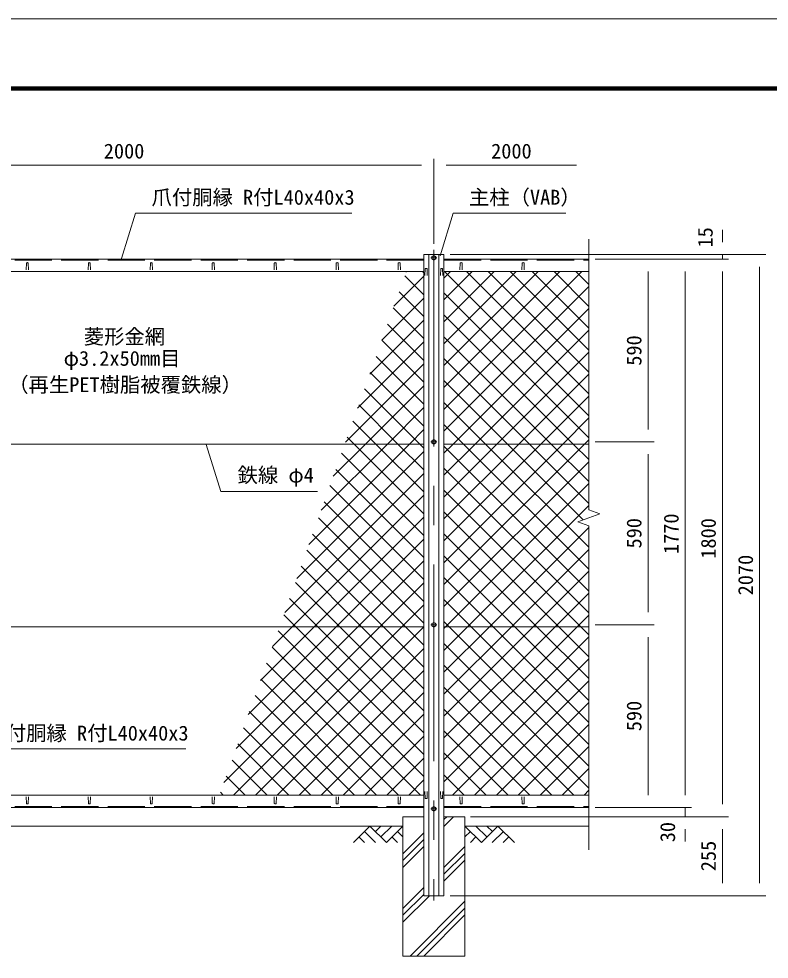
# Model space of a CAD drawing. Units: millimetres, scale not verified. Extents: x -4200 to 4200, y -2970 to 2970.
# Drawn here: x -2719 to -298, y -66 to 2970 of the extents above; entities that cross this region are included whole.
import ezdxf
from ezdxf.enums import TextEntityAlignment as Align

# ---------------------------------------------------------------- set-up
doc = ezdxf.new("R2010")
doc.units = ezdxf.units.MM
doc.header["$LTSCALE"] = 20
doc.linetypes.add('DASHED', pattern=[7.5, 6, -1.5])
doc.linetypes.add('USER1', pattern=[50.8, 31.75, -6.35, 6.35, -6.35])
for name, color, linetype, lineweight in [('0-0_D-STR1', 1, 'Continuous', 18), ('0-1_D-BMK', 2, 'USER1', 13), ('0-2_D-STR-DIM', 7, 'Continuous', 9), ('0-3_D-STR3', 3, 'Continuous', 13), ('0-4_D-BGD', 7, 'Continuous', 9), ('0-5_D-STR4', 7, 'Continuous', 9), ('0-6_D-DCR-HCH', 7, 'Continuous', 9), ('0-9_D-STR2', 7, 'Continuous', 9), ('0-A_D-STR-TXT', 7, 'Continuous', 9), ('0-B_D-TTL', 7, 'Continuous', 9)]:
    doc.layers.add(name, color=color, linetype=linetype, lineweight=lineweight)
doc.styles.add('ＭＳ ゴシック', font='')
doc.styles.get('ＭＳ ゴシック').set_extended_font_data('MS Gothic')

msp = doc.modelspace()

# ---------------------------------------------------------------- linework, layer by layer
at = {"layer": '0-0_D-STR1'}
for p, q in [((-1412.47, 2193.92), (-3354.97, 2193.92)), ((-1395.97, 138.92), (-1395.97, 2208.92)), ((-1363.97, 138.92), (-1363.97, 2208.92)), ((-1347.47, 138.92), (-1347.47, 2208.92)), ((-1347.47, 2193.92), (-879.97, 2193.92)), ((-2694.97, 2180.79), (-2695.72, 2159.29)), ((-2688.97, 2180.79), (-2688.22, 2159.29)), ((-2494.97, 2180.79), (-2495.72, 2159.29)), ((-2488.97, 2180.79), (-2488.22, 2159.29)), ((-2294.97, 2180.79), (-2295.72, 2159.29)), ((-2288.97, 2180.79), (-2288.22, 2159.29)), ((-2094.97, 2180.79), (-2095.72, 2159.29)), ((-2088.97, 2180.79), (-2088.22, 2159.29)), ((-1894.97, 2180.79), (-1895.72, 2159.29)), ((-1888.97, 2180.79), (-1888.22, 2159.29)), ((-1694.97, 2180.79), (-1695.72, 2159.29)), ((-1688.97, 2180.79), (-1688.22, 2159.29)), ((-1494.97, 2180.79), (-1495.72, 2159.29)), ((-1488.97, 2180.79), (-1488.22, 2159.29)), ((-1407.97, 2162.3), (-1408.72, 2140.8)), ((-1401.97, 2162.3), (-1401.22, 2140.8)), ((-1357.97, 2162.3), (-1358.72, 2140.8)), ((-1351.97, 2162.3), (-1351.22, 2140.8)), ((-1294.97, 2180.79), (-1295.72, 2159.29)), ((-1288.97, 2180.79), (-1288.22, 2159.29)), ((-1094.97, 2180.79), (-1095.72, 2159.29)), ((-1088.97, 2180.79), (-1088.22, 2159.29)), ((-3354.97, 2153.92), (-1412.47, 2153.92)), ((-879.97, 2153.92), (-1347.47, 2153.92)), ((-3354.97, 463.92), (-1412.47, 463.92)), ((-2694.97, 437.05), (-2695.72, 458.55)), ((-2688.97, 437.05), (-2688.22, 458.55)), ((-2494.97, 437.05), (-2495.72, 458.55)), ((-2488.97, 437.05), (-2488.22, 458.55)), ((-2294.97, 437.05), (-2295.72, 458.55)), ((-2288.97, 437.05), (-2288.22, 458.55)), ((-2094.97, 437.05), (-2095.72, 458.55)), ((-2088.97, 437.05), (-2088.22, 458.55)), ((-1894.97, 437.05), (-1895.72, 458.55)), ((-1888.97, 437.05), (-1888.22, 458.55)), ((-1694.97, 437.05), (-1695.72, 458.55)), ((-1688.97, 437.05), (-1688.22, 458.55)), ((-1494.97, 437.05), (-1495.72, 458.55)), ((-1488.97, 437.05), (-1488.22, 458.55)), ((-1407.97, 454.25), (-1408.72, 475.75)), ((-1401.97, 454.25), (-1401.22, 475.75)), ((-1357.97, 454.25), (-1358.72, 475.75)), ((-1351.97, 454.25), (-1351.22, 475.75)), ((-879.97, 463.92), (-1347.47, 463.92)), ((-1294.97, 437.05), (-1295.72, 458.55)), ((-1288.97, 437.05), (-1288.22, 458.55)), ((-1094.97, 437.05), (-1095.72, 458.55)), ((-1088.97, 437.05), (-1088.22, 458.55)), ((-1412.47, 423.92), (-3354.97, 423.92)), ((-1347.47, 423.92), (-879.97, 423.92)), ((-1412.47, 138.92), (-1347.47, 138.92))]:
    msp.add_line(p, q, dxfattribs=at)
at = {"layer": '0-0_D-STR1', "linetype": 'DASHED'}
for p, q in [((-1412.47, 2190.92), (-3354.97, 2190.92)), ((-1347.47, 2190.92), (-879.97, 2190.92)), ((-1412.47, 426.92), (-3354.97, 426.92)), ((-1347.47, 426.92), (-879.97, 426.92))]:
    msp.add_line(p, q, dxfattribs=at)
at = {"layer": '0-0_D-STR1'}
msp.add_lwpolyline([(-1412.47, 138.92), (-1412.47, 2208.92), (-1347.47, 2208.92)], dxfattribs=at)
for centre, start, end in [((-2691.97, 2179.54), 22.61986, 157.38014), ((-2491.97, 2179.54), 22.61986, 157.38014), ((-2291.97, 2179.54), 22.61986, 157.38014), ((-2091.97, 2179.54), 22.61986, 157.38014), ((-1891.97, 2179.54), 22.61986, 157.38014), ((-1691.97, 2179.54), 22.61986, 157.38014), ((-1491.97, 2179.54), 22.61986, 157.38014), ((-1404.97, 2161.05), 22.61986, 157.38014), ((-1354.97, 2161.05), 22.61986, 157.38014), ((-1291.97, 2179.54), 22.61986, 157.38014), ((-1091.97, 2179.54), 22.61986, 157.38014), ((-2691.97, 438.3), 202.61986, 337.38014), ((-2491.97, 438.3), 202.61986, 337.38014), ((-2291.97, 438.3), 202.61986, 337.38014), ((-2091.97, 438.3), 202.61986, 337.38014), ((-1891.97, 438.3), 202.61986, 337.38014), ((-1691.97, 438.3), 202.61986, 337.38014), ((-1491.97, 438.3), 202.61986, 337.38014), ((-1404.97, 455.5), 202.61986, 337.38014), ((-1354.97, 455.5), 202.61986, 337.38014), ((-1291.97, 438.3), 202.61986, 337.38014), ((-1091.97, 438.3), 202.61986, 337.38014)]:
    msp.add_arc(centre, 3.25, start, end, dxfattribs=at)
at = {"layer": '0-1_D-BMK'}
for p, q in [((-1379.97, 2223.92), (-1379.97, 123.92)), ((-1369.97, 2198.42), (-1389.97, 2198.42)), ((-1369.97, 1603.92), (-1389.97, 1603.92)), ((-1369.97, 1013.92), (-1389.97, 1013.92)), ((-1369.97, 419.42), (-1389.97, 419.42))]:
    msp.add_line(p, q, dxfattribs=at)
at = {"layer": '0-2_D-STR-DIM'}
for p, q in [((-3339.97, 2497.7), (-1419.97, 2497.7)), ((-1379.97, 2243.92), (-1379.97, 2517.7)), ((-1379.97, 2243.92), (-1379.97, 2517.7)), ((-1339.97, 2497.7), (-919.97, 2497.7)), ((-448.93, 2248.92), (-448.93, 2288.92)), ((-879.97, 2258.37), (-879.97, 1384.57)), ((-1327.47, 2208.92), (-428.93, 2208.92)), ((-1327.47, 2208.92), (-308.93, 2208.92)), ((-859.97, 2193.92), (-668.93, 2193.92)), ((-859.97, 2193.92), (-548.93, 2193.92)), ((-859.97, 2193.92), (-428.93, 2193.92)), ((-859.97, 2193.92), (-428.93, 2193.92)), ((-448.93, 2193.92), (-448.93, 2208.92)), ((-328.93, 178.92), (-328.93, 2168.92)), ((-688.93, 1643.92), (-688.93, 2153.92)), ((-568.93, 2153.92), (-568.93, 463.92)), ((-448.93, 2153.92), (-448.93, 433.92)), ((-448.93, 2153.92), (-448.93, 2113.92)), ((-859.97, 1603.92), (-668.93, 1603.92)), ((-859.97, 1603.92), (-668.93, 1603.92)), ((-688.93, 1563.92), (-688.93, 1053.92)), ((-915.21, 1346.09), (-844.74, 1371.74)), ((-844.74, 1371.74), (-879.97, 1384.57)), ((-879.97, 1333.27), (-915.21, 1346.09)), ((-879.97, 1333.27), (-879.97, 286.61)), ((-859.97, 1013.92), (-668.93, 1013.92)), ((-859.97, 1013.92), (-668.93, 1013.92)), ((-688.93, 463.92), (-688.93, 973.92)), ((-568.93, 463.92), (-568.93, 503.92)), ((-859.97, 423.92), (-668.93, 423.92)), ((-859.97, 423.92), (-548.93, 423.92)), ((-859.97, 423.92), (-548.93, 423.92)), ((-568.93, 423.92), (-568.93, 393.92)), ((-1262.2, 393.92), (-428.93, 393.92)), ((-1259.97, 393.92), (-548.93, 393.92)), ((-1259.97, 393.92), (-428.93, 393.92)), ((-568.93, 353.92), (-568.93, 313.92)), ((-448.93, 353.92), (-448.93, 178.92)), ((-1327.47, 138.92), (-428.93, 138.92)), ((-1327.47, 138.92), (-308.93, 138.92))]:
    msp.add_line(p, q, dxfattribs=at)
at = {"layer": '0-3_D-STR3'}
for p, q in [((-1379.97, 2205.92), (-1386.47, 2202.17)), ((-1386.47, 2202.17), (-1386.47, 2194.66)), ((-1386.47, 2194.66), (-1379.97, 2190.91)), ((-1373.47, 2202.17), (-1379.97, 2205.92)), ((-1379.97, 2190.91), (-1373.47, 2194.66)), ((-1373.47, 2194.66), (-1373.47, 2202.17)), ((-1379.97, 1611.42), (-1386.47, 1607.67)), ((-1373.47, 1607.67), (-1379.97, 1611.42)), ((-1412.47, 1597.17), (-3354.97, 1597.17)), ((-1386.47, 1607.67), (-1386.47, 1600.16)), ((-1386.47, 1600.16), (-1379.97, 1596.41)), ((-1379.97, 1596.41), (-1373.47, 1600.16)), ((-1373.47, 1600.16), (-1373.47, 1607.67)), ((-879.97, 1597.17), (-1347.47, 1597.17)), ((-1412.47, 1007.17), (-3354.97, 1007.17)), ((-879.97, 1007.17), (-1347.47, 1007.17))]:
    msp.add_line(p, q, dxfattribs=at)
for points in [[(-1373.47, 1017.67), (-1379.97, 1021.42), (-1386.47, 1017.67), (-1386.47, 1010.16), (-1379.97, 1006.41), (-1373.47, 1010.16)], [(-1373.47, 415.66), (-1379.97, 411.91), (-1386.47, 415.66), (-1386.47, 423.17), (-1379.97, 426.92), (-1373.47, 423.17)]]:
    msp.add_lwpolyline(points, close=True, dxfattribs=at)
for centre in [(-1379.97, 2198.42), (-1379.97, 1603.92), (-1379.97, 1013.92), (-1379.97, 419.42)]:
    msp.add_circle(centre, 6.25, dxfattribs=at)
at = {"layer": '0-4_D-BGD'}
for p, q in [((-1479.97, 363.92), (-3279.97, 363.92)), ((-1279.97, 363.92), (-879.97, 363.92))]:
    msp.add_line(p, q, dxfattribs=at)
at = {"layer": '0-5_D-STR4'}
for p, q in [((-1479.97, 393.92), (-1479.97, -56.08)), ((-1412.47, 393.92), (-1479.97, 393.92)), ((-1279.97, 393.92), (-1347.47, 393.92)), ((-1279.97, 393.92), (-1279.97, -56.08)), ((-1279.97, -56.08), (-1479.97, -56.08))]:
    msp.add_line(p, q, dxfattribs=at)
at = {"layer": '0-6_D-DCR-HCH'}
for p, q in [((-1347.47, 362.86), (-1316.41, 393.92)), ((-1347.47, 384.95), (-1338.51, 393.92)), ((-1586.4, 363.92), (-1639.61, 310.71)), ((-1604.14, 346.18), (-1568.5, 310.71)), ((-1586.4, 363.92), (-1533.19, 310.71)), ((-1568.66, 346.18), (-1550.92, 363.92)), ((-1550.92, 328.44), (-1515.45, 363.92)), ((-1533.19, 310.71), (-1479.97, 363.92)), ((-1497.71, 346.18), (-1479.97, 328.52)), ((-1479.97, 274.55), (-1412.47, 342.05)), ((-1226.76, 310.71), (-1279.97, 363.92)), ((-1262.24, 346.18), (-1279.97, 328.52)), ((-1209.03, 328.44), (-1244.5, 363.92)), ((-1173.55, 363.92), (-1226.76, 310.71)), ((-1191.2, 346.09), (-1209.03, 363.92)), ((-1155.81, 346.18), (-1191.45, 310.71)), ((-1173.55, 363.92), (-1120.34, 310.71)), ((-1621.87, 328.44), (-1604.05, 310.71)), ((-1515.45, 328.44), (-1497.63, 310.71)), ((-1479.97, 252.45), (-1412.47, 319.95)), ((-1244.5, 328.44), (-1262.32, 310.71)), ((-1138.08, 328.44), (-1155.89, 310.71)), ((-1479.97, 230.36), (-1412.47, 297.86)), ((-1347.47, 230.27), (-1279.97, 297.77)), ((-1347.47, 208.18), (-1279.97, 275.68)), ((-1347.47, 186.08), (-1279.97, 253.58)), ((-1479.97, 97.77), (-1412.47, 165.27)), ((-1479.97, 75.68), (-1412.47, 143.18)), ((-1479.97, 53.58), (-1394.64, 138.92)), ((-1457.05, -56.08), (-1279.97, 121)), ((-1434.96, -56.08), (-1279.97, 98.9)), ((-1412.86, -56.08), (-1279.97, 76.8)), ((-1280.28, -56.08), (-1279.97, -55.78))]:
    msp.add_line(p, q, dxfattribs=at)
at = {"layer": '0-9_D-STR2'}
for p, q in [((-1508.78, 2042.54), (-1412.47, 2138.85)), ((-1412.47, 2079.23), (-1473.82, 2140.58)), ((-1469.59, 2152.44), (-1468.11, 2153.92)), ((-1412.47, 2149.94), (-1416.45, 2153.92)), ((-1347.47, 2133.14), (-1326.69, 2153.92)), ((-1347.47, 2062.42), (-1255.98, 2153.92)), ((-1347.47, 1991.71), (-1185.27, 2153.92)), ((-1347.47, 1921), (-1114.56, 2153.92)), ((-1347.47, 1850.29), (-1043.85, 2153.92)), ((-1347.47, 1779.58), (-973.14, 2153.92)), ((-1347.47, 1708.87), (-902.43, 2153.92)), ((-879.97, 1688.15), (-1345.74, 2153.92)), ((-879.97, 1758.86), (-1275.03, 2153.92)), ((-879.97, 1829.57), (-1204.32, 2153.92)), ((-879.97, 1900.28), (-1133.61, 2153.92)), ((-879.97, 1970.99), (-1062.9, 2153.92)), ((-879.97, 2041.7), (-992.19, 2153.92)), ((-879.97, 2112.41), (-921.48, 2153.92)), ((-1347.47, 1638.16), (-879.97, 2105.66)), ((-1547.98, 1932.63), (-1412.47, 2068.14)), ((-1412.47, 2008.52), (-1492.41, 2088.45)), ((-879.97, 1617.44), (-1347.47, 2084.94)), ((-1412.47, 1937.81), (-1511, 2036.33)), ((-930.41, 1597.17), (-1347.47, 2014.23)), ((-1587.17, 1822.73), (-1412.47, 1997.42)), ((-1412.47, 1867.1), (-1529.59, 1984.21)), ((-1001.12, 1597.17), (-1347.47, 1943.52)), ((-1247.05, 1597.17), (-879.97, 1964.24)), ((-1626.36, 1712.83), (-1412.47, 1926.71)), ((-1412.47, 1796.38), (-1548.17, 1932.08)), ((-1176.34, 1597.17), (-879.97, 1893.53)), ((-1665.56, 1602.92), (-1412.47, 1856)), ((-1412.47, 1725.67), (-1566.76, 1879.96)), ((-1412.47, 1654.96), (-1585.35, 1827.84)), ((-1105.63, 1597.17), (-879.97, 1822.82)), ((-1600.6, 1597.17), (-1412.47, 1785.29)), ((-1213.26, 1597.17), (-1347.47, 1731.38)), ((-1034.91, 1597.17), (-879.97, 1752.11)), ((-1496.1, 1597.17), (-1622.52, 1723.59)), ((-1529.89, 1597.17), (-1412.47, 1714.58)), ((-1566.81, 1597.17), (-1641.11, 1671.47)), ((-964.2, 1597.17), (-879.97, 1681.4)), ((-1459.18, 1597.17), (-1412.47, 1643.87)), ((-1283.97, 1597.17), (-1347.47, 1660.67)), ((-1637.52, 1597.17), (-1659.7, 1619.35)), ((-1783.13, 1273.21), (-1459.18, 1597.17)), ((-1743.94, 1383.12), (-1529.89, 1597.17)), ((-1704.75, 1493.02), (-1600.6, 1597.17)), ((-1412.47, 1372.12), (-1637.52, 1597.17)), ((-1412.47, 1442.83), (-1566.81, 1597.17)), ((-1412.47, 1513.54), (-1496.1, 1597.17)), ((-1347.47, 1496.74), (-1247.05, 1597.17)), ((-1347.47, 1426.03), (-1176.34, 1597.17)), ((-1347.47, 1355.32), (-1105.63, 1597.17)), ((-1347.47, 1284.61), (-1034.91, 1597.17)), ((-1347.47, 1213.9), (-964.2, 1597.17)), ((-879.97, 1122.46), (-1347.47, 1589.96)), ((-879.97, 1193.17), (-1283.97, 1597.17)), ((-879.97, 1263.88), (-1213.26, 1597.17)), ((-879.97, 1476.02), (-1001.12, 1597.17)), ((-879.97, 1546.73), (-930.41, 1597.17)), ((-1822.33, 1163.31), (-1412.47, 1573.16)), ((-1412.47, 1301.41), (-1678.29, 1567.22)), ((-1347.47, 1072.48), (-879.97, 1539.98)), ((-879.97, 1051.75), (-1347.47, 1519.25)), ((-1861.52, 1053.41), (-1412.47, 1502.45)), ((-1412.47, 1230.7), (-1696.87, 1515.1)), ((-1412.47, 1159.99), (-1715.46, 1462.98)), ((-1342.07, 1007.17), (-879.97, 1469.26)), ((-1837.05, 1007.17), (-1412.47, 1431.74)), ((-906.1, 1007.17), (-1347.47, 1448.54)), ((-1412.47, 1089.28), (-1734.05, 1410.85)), ((-1271.36, 1007.17), (-879.97, 1398.55)), ((-976.81, 1007.17), (-1347.47, 1377.83)), ((-845.96, 1371.3), (-847.37, 1372.7)), ((-1766.34, 1007.17), (-1412.47, 1361.03)), ((-1412.47, 1018.57), (-1752.64, 1358.73)), ((-1471.78, 1007.17), (-1771.22, 1306.61)), ((-1047.52, 1007.17), (-1347.47, 1307.12)), ((-1200.65, 1007.17), (-879.97, 1327.84)), ((-1695.63, 1007.17), (-1412.47, 1290.32)), ((-1542.5, 1007.17), (-1789.81, 1254.48)), ((-1129.94, 1007.17), (-879.97, 1257.13)), ((-1624.91, 1007.17), (-1412.47, 1219.61)), ((-1118.23, 1007.17), (-1347.47, 1236.41)), ((-1613.21, 1007.17), (-1808.4, 1202.36)), ((-1059.23, 1007.17), (-879.97, 1186.42)), ((-1188.94, 1007.17), (-1347.47, 1165.7)), ((-1683.92, 1007.17), (-1826.99, 1150.24)), ((-1554.2, 1007.17), (-1412.47, 1148.9)), ((-1754.63, 1007.17), (-1845.57, 1098.11)), ((-1259.65, 1007.17), (-1347.47, 1094.99)), ((-988.52, 1007.17), (-879.97, 1115.71)), ((-1825.34, 1007.17), (-1864.16, 1045.99)), ((-917.81, 1007.17), (-879.97, 1045)), ((-2057.48, 503.89), (-1554.2, 1007.17)), ((-2018.29, 613.79), (-1624.91, 1007.17)), ((-1979.1, 723.7), (-1695.63, 1007.17)), ((-1939.9, 833.6), (-1766.34, 1007.17)), ((-1900.71, 943.5), (-1837.05, 1007.17)), ((-1412.47, 594.3), (-1825.34, 1007.17)), ((-1412.47, 665.01), (-1754.63, 1007.17)), ((-1412.47, 735.72), (-1683.92, 1007.17)), ((-1412.47, 806.44), (-1613.21, 1007.17)), ((-1412.47, 877.15), (-1542.5, 1007.17)), ((-1412.47, 947.86), (-1471.78, 1007.17)), ((-1330.36, 1007.17), (-1347.47, 1024.28)), ((-1347.47, 1001.76), (-1342.07, 1007.17)), ((-1347.47, 931.05), (-1271.36, 1007.17)), ((-1347.47, 860.34), (-1200.65, 1007.17)), ((-1347.47, 789.63), (-1129.94, 1007.17)), ((-1347.47, 718.92), (-1059.23, 1007.17)), ((-1347.47, 648.21), (-988.52, 1007.17)), ((-1347.47, 577.5), (-917.81, 1007.17)), ((-879.97, 556.78), (-1330.36, 1007.17)), ((-879.97, 627.49), (-1259.65, 1007.17)), ((-879.97, 698.2), (-1188.94, 1007.17)), ((-879.97, 768.91), (-1118.23, 1007.17)), ((-879.97, 839.62), (-1047.52, 1007.17)), ((-879.97, 910.33), (-976.81, 1007.17)), ((-879.97, 981.04), (-906.1, 1007.17)), ((-1412.47, 523.59), (-1882.75, 993.87)), ((-1347.47, 506.79), (-879.97, 974.29)), ((-1423.51, 463.92), (-1901.34, 941.75)), ((-879.97, 486.07), (-1347.47, 953.57)), ((-1885.32, 463.92), (-1412.47, 936.76)), ((-1494.22, 463.92), (-1919.93, 889.62)), ((-928.53, 463.92), (-1347.47, 882.86)), ((-1319.64, 463.92), (-879.97, 903.58)), ((-1814.61, 463.92), (-1412.47, 866.05)), ((-1564.93, 463.92), (-1938.51, 837.5)), ((-1248.93, 463.92), (-879.97, 832.87)), ((-1743.9, 463.92), (-1412.47, 795.34)), ((-999.25, 463.92), (-1347.47, 812.15)), ((-1635.64, 463.92), (-1957.1, 785.38)), ((-1178.21, 463.92), (-879.97, 762.16)), ((-1706.35, 463.92), (-1975.69, 733.25)), ((-1069.96, 463.92), (-1347.47, 741.44)), ((-1673.19, 463.92), (-1412.47, 724.63)), ((-1777.06, 463.92), (-1994.28, 681.13)), ((-1140.67, 463.92), (-1347.47, 670.72)), ((-1107.5, 463.92), (-879.97, 691.45)), ((-1602.48, 463.92), (-1412.47, 653.92)), ((-1847.77, 463.92), (-2012.86, 629.01)), ((-1036.79, 463.92), (-879.97, 620.74)), ((-1918.48, 463.92), (-2031.45, 576.88)), ((-1531.77, 463.92), (-1412.47, 583.21)), ((-1211.38, 463.92), (-1347.47, 600.01)), ((-966.08, 463.92), (-879.97, 550.03)), ((-1989.19, 463.92), (-2050.04, 524.76)), ((-1282.09, 463.92), (-1347.47, 529.3)), ((-1461.06, 463.92), (-1412.47, 512.5)), ((-2059.91, 463.92), (-2068.63, 472.64)), ((-895.37, 463.92), (-879.97, 479.31))]:
    msp.add_line(p, q, dxfattribs=at)
for points in [[(-1347.47, 1567.45), (-1317.76, 1597.17), (-879.97, 2034.95)], [(-879.97, 1405.31), (-1071.84, 1597.17), (-1347.47, 1872.81)], [(-897.81, 1352.43), (-1142.55, 1597.17), (-1347.47, 1802.1)], [(-1412.47, 1584.25), (-1425.39, 1597.17), (-1603.94, 1775.71)], [(-1347.47, 1143.19), (-893.49, 1597.17), (-879.97, 1610.69)], [(-2026.74, 463.92), (-1483.49, 1007.17), (-1412.47, 1078.19)], [(-1956.03, 463.92), (-1412.78, 1007.17), (-1412.47, 1007.48)]]:
    msp.add_lwpolyline(points, dxfattribs=at)
at = {"layer": '0-A_D-STR-TXT'}
for points in [[(-1645.07, 2342.79), (-2342.95, 2342.79), (-2388.31, 2195.83)], [(-953.77, 2342.8), (-1317.64, 2342.8), (-1359.33, 2205.13)], [(-1755.92, 1443.54), (-2067.25, 1443.54), (-2115.34, 1595.26)], [(-2180.85, 612.79), (-2878.73, 612.79), (-2924.09, 465.83)]]:
    msp.add_lwpolyline(points, dxfattribs=at)
at = {"layer": '0-B_D-TTL', "color": 2, "lineweight": 18}
msp.add_lwpolyline([(-4200, 2970), (4200, 2970), (4200, -2970), (-4200, -2970)], close=True, dxfattribs=at)
at = {"layer": '0-B_D-TTL'}
for points in [[(-3930, 2750), (3930, 2750), (3930, -2750), (-3930, -2750)], [(-3927.5, 2747.5), (3927.5, 2747.5), (3927.5, -2747.5), (-3927.5, -2747.5)], [(-3925, 2745), (3925, 2745), (3925, -2745), (-3925, -2745)], [(-3922.5, 2742.5), (3922.5, 2742.5), (3922.5, -2742.5), (-3922.5, -2742.5)], [(-3920, 2740), (3920, 2740), (3920, -2740), (-3920, -2740)]]:
    msp.add_lwpolyline(points, close=True, dxfattribs=at)

# ---------------------------------------------------------------- texts
at = {"layer": '0-2_D-STR-DIM', "style": 'ＭＳ ゴシック'}
for p in [(-2445.22, 2504.45), (-1195.22, 2504.45)]:
    msp.add_text('2000', height=48.09, dxfattribs=at).set_placement(p, align=Align.BOTTOM_LEFT)
for s, p in [('15', (-465.87, 2231.75)), ('590', (-695.68, 1850.04)), ('1770', (-575.68, 1242.02)), ('590', (-695.68, 1260.04)), ('1800', (-455.68, 1227.02)), ('2070', (-335.68, 1108.67)), ('590', (-695.68, 670.04)), ('30', (-587.19, 311.5)), ('255', (-455.68, 218.07))]:
    msp.add_text(s, height=48.09, rotation=90, dxfattribs=at).set_placement(p, align=Align.BOTTOM_LEFT)
at = {"layer": '0-A_D-STR-TXT', "style": 'ＭＳ ゴシック'}
for s, p in [('爪付胴縁 R付L40x40x3', (-2291.01, 2355.37)), ('主柱（VAB）', (-1266.72, 2355.38)), ('菱形金網', (-2509.92, 1905.63)), ('φ3.2x50mm目', (-2574.9, 1835.19)), ('（再生PET樹脂被覆鉄線）', (-2753.58, 1750.21)), ('鉄線 φ4', (-2013.53, 1458.41)), ('爪付胴縁 R付L40x40x3', (-2826.79, 625.37))]:
    msp.add_text(s, height=48.09, dxfattribs=at).set_placement(p, align=Align.BOTTOM_LEFT)

doc.saveas('drawing.dxf')
